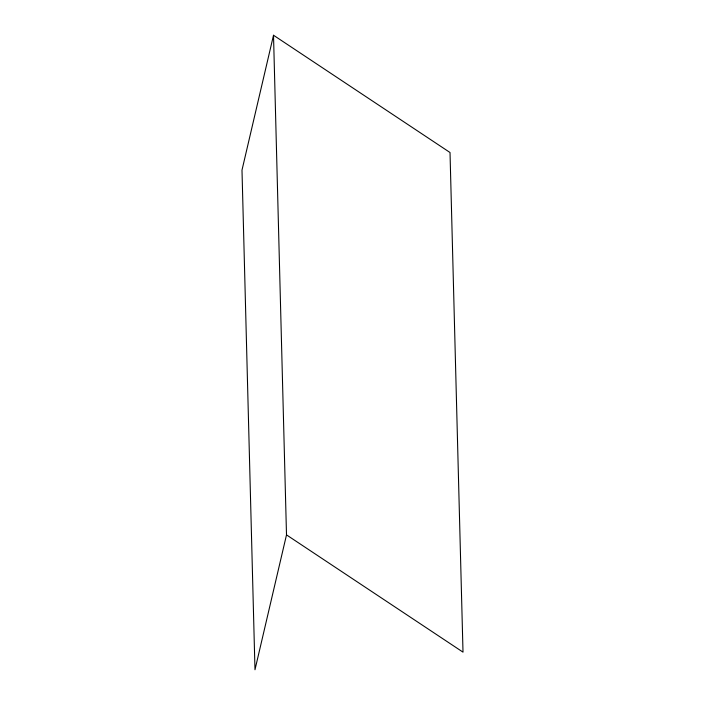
<?xml version="1.0" encoding="UTF-8"?>
<svg xmlns="http://www.w3.org/2000/svg" width="705" height="705" viewBox="0 0 705 705"><rect width="100%" height="100%" fill="white"/><g stroke="black" fill="none" stroke-linecap="round" stroke-linejoin="round"><path stroke-width="1.06" d="M273.514 35.25L241.991 170.117L254.981 669.75L286.503 534.884L273.514 35.25L450.019 152.509L463.009 652.143L286.503 534.884"/></g></svg>
